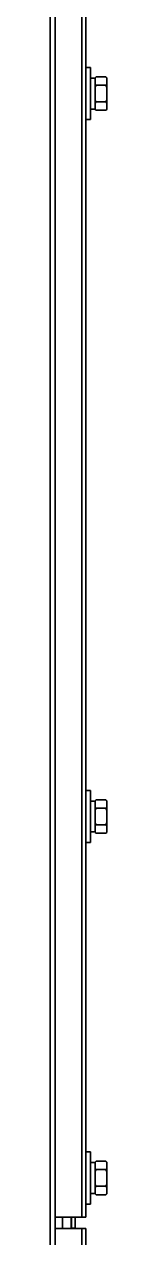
# Model space of a CAD drawing. Header units: millimetres. Extents: x 32496 to 166256, y 3504 to 23939.
# Drawn here: x 49428.9 to 49448.5, y 16300.7 to 16720.3 of the extents above; entities that cross this region are included whole.
import ezdxf

# ---------------------------------------------------------------- set-up
doc = ezdxf.new("R2010")
doc.units = ezdxf.units.MM
doc.layers.get('0').update_dxf_attribs({"lineweight": 35})

msp = doc.modelspace()

# ---------------------------------------------------------------- linework, layer by layer
at = {"linetype": 'Continuous'}
for p, q in [((49428.94, 15308.349), (49428.94, 17321.349)), ((49430.64, 17321.349), (49430.64, 15308.349)), ((49439.94, 16307.849), (49439.94, 17319.949)), ((49441.34, 16943.718), (49441.34, 16698.981)), ((49441.34, 16705.349), (49442.94, 16705.349)), ((49442.94, 16687.349), (49442.94, 16705.349)), ((49444.54, 16701.822), (49444.84, 16702.122)), ((49444.54, 16690.875), (49444.54, 16701.822)), ((49444.84, 16702.122), (49448.24, 16702.122)), ((49448.54, 16701.822), (49448.24, 16702.122)), ((49448.54, 16690.875), (49448.54, 16701.822)), ((49441.34, 16698.981), (49441.34, 16693.718)), ((49442.94, 16701.699), (49444.54, 16701.699)), ((49444.84, 16699.235), (49448.24, 16699.235)), ((49441.34, 16693.718), (49441.34, 16448.981)), ((49444.84, 16693.462), (49448.24, 16693.462)), ((49442.94, 16690.999), (49444.54, 16690.999)), ((49444.54, 16690.875), (49444.84, 16690.575)), ((49444.84, 16690.575), (49448.24, 16690.575)), ((49448.54, 16690.875), (49448.24, 16690.575)), ((49441.34, 16687.349), (49442.94, 16687.349)), ((49441.34, 16455.349), (49442.94, 16455.349)), ((49442.94, 16437.349), (49442.94, 16455.349)), ((49442.94, 16451.699), (49444.54, 16451.699)), ((49444.54, 16451.822), (49444.84, 16452.122)), ((49444.54, 16440.875), (49444.54, 16451.822)), ((49444.84, 16452.122), (49448.24, 16452.122)), ((49448.54, 16451.822), (49448.24, 16452.122)), ((49448.54, 16440.875), (49448.54, 16451.822)), ((49441.34, 16448.981), (49441.34, 16443.718)), ((49444.84, 16449.235), (49448.24, 16449.235)), ((49441.34, 16443.718), (49441.34, 16307.849)), ((49444.84, 16443.462), (49448.24, 16443.462)), ((49442.94, 16440.999), (49444.54, 16440.999)), ((49444.54, 16440.875), (49444.84, 16440.575)), ((49444.84, 16440.575), (49448.24, 16440.575)), ((49448.54, 16440.875), (49448.24, 16440.575)), ((49441.34, 16437.349), (49442.94, 16437.349)), ((49441.34, 16330.349), (49442.94, 16330.349)), ((49442.94, 16312.349), (49442.94, 16330.349)), ((49442.94, 16326.699), (49444.54, 16326.699)), ((49444.54, 16326.822), (49444.84, 16327.122)), ((49444.54, 16315.875), (49444.54, 16326.822)), ((49444.84, 16327.122), (49448.24, 16327.122)), ((49444.84, 16324.235), (49448.24, 16324.235)), ((49448.54, 16326.822), (49448.24, 16327.122)), ((49448.54, 16315.875), (49448.54, 16326.822)), ((49442.94, 16315.999), (49444.54, 16315.999)), ((49444.54, 16315.875), (49444.84, 16315.575)), ((49444.84, 16318.462), (49448.24, 16318.462)), ((49448.54, 16315.875), (49448.24, 16315.575)), ((49441.34, 16312.349), (49442.94, 16312.349)), ((49444.84, 16315.575), (49448.24, 16315.575)), ((49430.64, 16307.849), (49441.34, 16307.849)), ((49433.14, 16303.849), (49433.14, 16307.849)), ((49436.14, 16307.849), (49436.14, 16303.849)), ((49436.34, 16307.849), (49436.34, 16304.049)), ((49437.54, 16307.849), (49437.54, 16304.049)), ((49430.64, 16303.849), (49441.34, 16303.849)), ((49437.54, 16304.049), (49436.34, 16304.049)), ((49439.94, 15308.349), (49439.94, 16303.849)), ((49441.34, 16303.849), (49441.34, 16198.981))]:
    msp.add_line(p, q, dxfattribs=at)
for centre, radius, start, end in [((49445.782, 16699.548), 3.555, 39.13645, 39.50132), ((49447.298, 16693.15), 3.556, 219.13644, 219.50078), ((49445.782, 16449.548), 3.555, 39.13645, 39.50132), ((49447.298, 16443.15), 3.556, 219.13644, 219.50078), ((49445.782, 16324.548), 3.555, 39.13645, 39.50132), ((49447.298, 16318.15), 3.556, 219.13644, 219.50078), ((49437.74, 16304.049), 1.4, 180, 188.23663), ((49437.74, 16304.049), 0.2, 180, 270)]:
    msp.add_arc(centre, radius, start, end, dxfattribs=at)
for points, knots in [([(49444.54, 16701.792), (49444.563, 16701.82), (49444.658, 16701.934), (49444.76, 16702.043), (49444.84, 16702.122)], [0, 0, 0, 0, 0.2445585, 1, 1, 1, 1]), ([(49448.525, 16701.81), (49448.503, 16701.836), (49448.412, 16701.944), (49448.315, 16702.047), (49448.24, 16702.122)], [0, 0, 0, 0, 0.2448781, 1, 1, 1, 1]), ([(49444.84, 16699.235), (49444.813, 16699.262), (49444.709, 16699.368), (49444.61, 16699.479), (49444.54, 16699.565)], [0, 0, 0, 0, 0.2553524, 1, 1, 1, 1]), ([(49448.24, 16699.235), (49448.267, 16699.262), (49448.371, 16699.368), (49448.47, 16699.479), (49448.54, 16699.565)], [0, 0, 0, 0, 0.2553532, 1, 1, 1, 1]), ([(49444.54, 16693.132), (49444.563, 16693.16), (49444.658, 16693.274), (49444.76, 16693.382), (49444.84, 16693.462)], [0, 0, 0, 0, 0.2445585, 1, 1, 1, 1]), ([(49448.54, 16693.132), (49448.517, 16693.16), (49448.421, 16693.274), (49448.319, 16693.382), (49448.24, 16693.462)], [0, 0, 0, 0, 0.2445585, 1, 1, 1, 1]), ([(49444.84, 16690.575), (49444.814, 16690.601), (49444.716, 16690.701), (49444.621, 16690.806), (49444.554, 16690.888)], [0, 0, 0, 0, 0.2550408, 1, 1, 1, 1]), ([(49448.24, 16690.575), (49448.267, 16690.602), (49448.371, 16690.708), (49448.47, 16690.819), (49448.54, 16690.905)], [0, 0, 0, 0, 0.2553532, 1, 1, 1, 1]), ([(49444.54, 16451.792), (49444.563, 16451.82), (49444.658, 16451.934), (49444.76, 16452.043), (49444.84, 16452.122)], [0, 0, 0, 0, 0.2445585, 1, 1, 1, 1]), ([(49448.525, 16451.81), (49448.503, 16451.836), (49448.412, 16451.944), (49448.315, 16452.047), (49448.24, 16452.122)], [0, 0, 0, 0, 0.2448781, 1, 1, 1, 1]), ([(49444.84, 16449.235), (49444.813, 16449.262), (49444.709, 16449.368), (49444.61, 16449.479), (49444.54, 16449.565)], [0, 0, 0, 0, 0.2553524, 1, 1, 1, 1]), ([(49448.24, 16449.235), (49448.267, 16449.262), (49448.371, 16449.368), (49448.47, 16449.479), (49448.54, 16449.565)], [0, 0, 0, 0, 0.2553532, 1, 1, 1, 1]), ([(49444.54, 16443.132), (49444.563, 16443.16), (49444.658, 16443.274), (49444.76, 16443.382), (49444.84, 16443.462)], [0, 0, 0, 0, 0.2445585, 1, 1, 1, 1]), ([(49448.54, 16443.132), (49448.517, 16443.16), (49448.421, 16443.274), (49448.319, 16443.382), (49448.24, 16443.462)], [0, 0, 0, 0, 0.2445585, 1, 1, 1, 1]), ([(49444.84, 16440.575), (49444.814, 16440.601), (49444.716, 16440.701), (49444.621, 16440.806), (49444.554, 16440.888)], [0, 0, 0, 0, 0.2550408, 1, 1, 1, 1]), ([(49448.24, 16440.575), (49448.267, 16440.602), (49448.371, 16440.708), (49448.47, 16440.819), (49448.54, 16440.905)], [0, 0, 0, 0, 0.2553532, 1, 1, 1, 1]), ([(49444.54, 16326.792), (49444.563, 16326.82), (49444.658, 16326.934), (49444.76, 16327.043), (49444.84, 16327.122)], [0, 0, 0, 0, 0.2445585, 1, 1, 1, 1]), ([(49444.84, 16324.235), (49444.813, 16324.262), (49444.709, 16324.368), (49444.61, 16324.479), (49444.54, 16324.565)], [0, 0, 0, 0, 0.2553524, 1, 1, 1, 1]), ([(49448.525, 16326.81), (49448.503, 16326.836), (49448.412, 16326.944), (49448.315, 16327.047), (49448.24, 16327.122)], [0, 0, 0, 0, 0.2448781, 1, 1, 1, 1]), ([(49448.24, 16324.235), (49448.267, 16324.262), (49448.371, 16324.368), (49448.47, 16324.479), (49448.54, 16324.565)], [0, 0, 0, 0, 0.2553532, 1, 1, 1, 1]), ([(49444.54, 16318.132), (49444.563, 16318.16), (49444.658, 16318.274), (49444.76, 16318.382), (49444.84, 16318.462)], [0, 0, 0, 0, 0.2445585, 1, 1, 1, 1]), ([(49444.84, 16315.575), (49444.814, 16315.601), (49444.716, 16315.701), (49444.621, 16315.806), (49444.554, 16315.888)], [0, 0, 0, 0, 0.2550408, 1, 1, 1, 1]), ([(49448.54, 16318.132), (49448.517, 16318.16), (49448.421, 16318.274), (49448.319, 16318.382), (49448.24, 16318.462)], [0, 0, 0, 0, 0.2445585, 1, 1, 1, 1]), ([(49448.24, 16315.575), (49448.267, 16315.602), (49448.371, 16315.708), (49448.47, 16315.819), (49448.54, 16315.905)], [0, 0, 0, 0, 0.2553532, 1, 1, 1, 1])]:
    msp.add_open_spline(points, degree=3, knots=knots, dxfattribs=at)
for points in [[(49444.54, 16698.576), (49444.631, 16698.799), (49444.732, 16699.019), (49444.84, 16699.235)], [(49448.54, 16698.576), (49448.449, 16698.799), (49448.348, 16699.019), (49448.24, 16699.235)], [(49444.84, 16693.462), (49444.732, 16693.678), (49444.631, 16693.898), (49444.54, 16694.122)], [(49448.24, 16693.462), (49448.348, 16693.678), (49448.449, 16693.898), (49448.54, 16694.122)], [(49444.54, 16448.576), (49444.631, 16448.799), (49444.732, 16449.019), (49444.84, 16449.235)], [(49448.54, 16448.576), (49448.449, 16448.799), (49448.348, 16449.019), (49448.24, 16449.235)], [(49444.84, 16443.462), (49444.732, 16443.678), (49444.631, 16443.898), (49444.54, 16444.122)], [(49448.24, 16443.462), (49448.348, 16443.678), (49448.449, 16443.898), (49448.54, 16444.122)], [(49444.54, 16323.576), (49444.631, 16323.799), (49444.732, 16324.019), (49444.84, 16324.235)], [(49448.54, 16323.576), (49448.449, 16323.799), (49448.348, 16324.019), (49448.24, 16324.235)], [(49444.84, 16318.462), (49444.732, 16318.678), (49444.631, 16318.898), (49444.54, 16319.122)], [(49448.24, 16318.462), (49448.348, 16318.678), (49448.449, 16318.898), (49448.54, 16319.122)]]:
    msp.add_open_spline(points, degree=3, dxfattribs=at)

doc.saveas('drawing.dxf')
